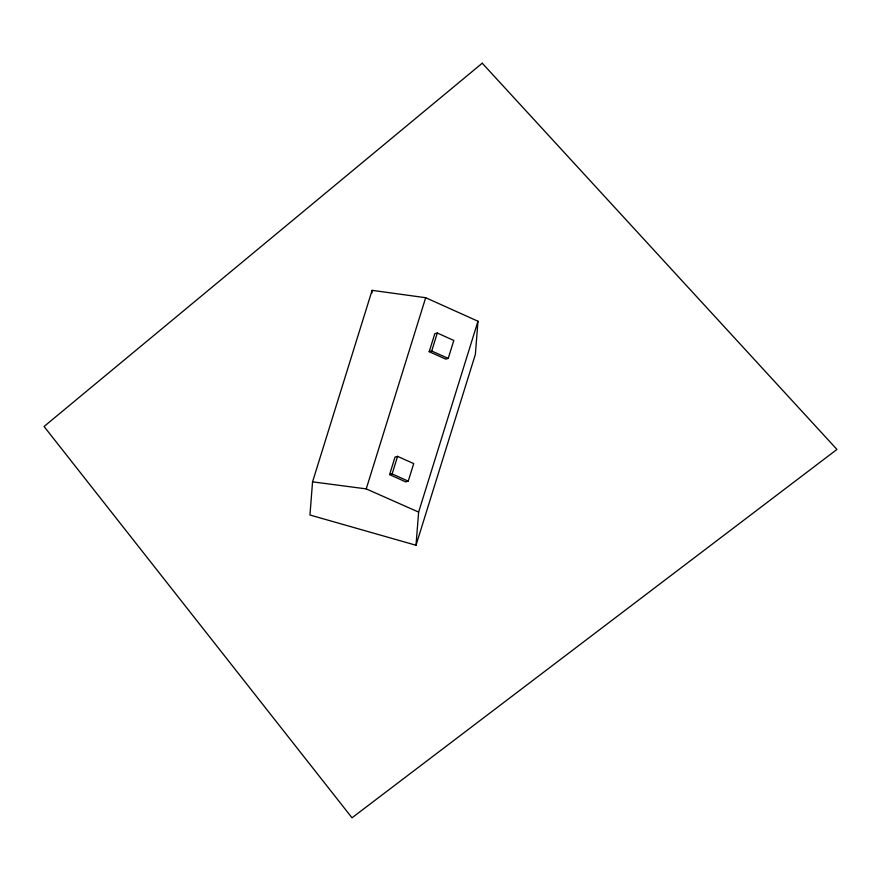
<?xml version="1.0" encoding="UTF-8"?>
<svg xmlns="http://www.w3.org/2000/svg" width="881" height="881" viewBox="0 0 881 881"><rect width="100%" height="100%" fill="white"/><g stroke="black" fill="none" stroke-linecap="round" stroke-linejoin="round"><path stroke-width="1.32" d="M312.557 481.841L309.947 515.011L416.019 545.262L475.366 354.404L477.976 321.235L425.677 297.712L372.112 290.345L312.557 481.841L366.232 488.889L418.629 512.092L416.019 545.262M371.903 292.999L372.112 290.345M366.232 488.889L425.677 297.712M389.578 474.617L395.04 457.063L397.584 456.358L413.707 463.615L408.244 481.169L405.7 481.874L389.578 474.617L392.122 473.923L408.244 481.169M429.201 351.684L434.796 333.712L437.295 333.018L453.803 340.451L448.22 358.424L445.72 359.118L429.201 351.684L431.701 351.001L448.22 358.424M392.122 473.923L397.584 456.358M431.701 351.001L437.295 333.018M418.629 512.092L477.976 321.235M482.248 63.201L44.05 426.492L352.004 817.799L836.95 449.431L482.248 63.201"/></g></svg>
